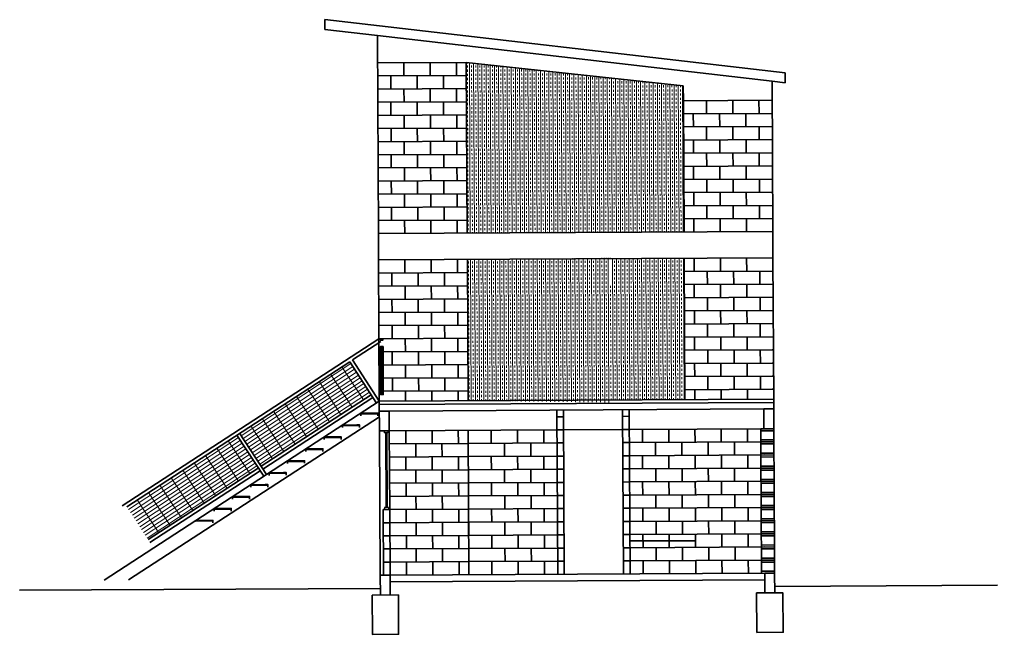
# Model space of a CAD drawing. Header units: inches. Extents: x 18.4 to 63.1, y 4.2 to 49.5.
# Drawn here: x 48.2 to 63.07, y 17.76 to 27.13 of the extents above; entities that cross this region are included whole.
import ezdxf

# ---------------------------------------------------------------- set-up
doc = ezdxf.new("R2010")
doc.units = ezdxf.units.IN
doc.header["$MEASUREMENT"] = 0
for name, color, linetype, lineweight in [('A-ANNO-NOTE', 7, 'Continuous', 35), ('A-ELEV-MBE1', 7, 'Continuous', 35), ('A-ELEV-PATT', 8, 'Continuous', 18), ('A-GLAZ-FULL', 4, 'Continuous', 25), ('A-SECT-MCUT', 7, 'Continuous', 35)]:
    doc.layers.add(name, color=color, linetype=linetype, lineweight=lineweight)
doc.styles.add('E-ROMANS', font='romans.shx', dxfattribs={"width": 0.8})
doc.dimstyles.new('E-0200_TICK_12', dxfattribs={"dimscale": 0.001, "dimtxt": 240, "dimasz": 240, "dimexe": 120, "dimexo": 80, "dimgap": 120, "dimtad": 0, "dimzin": 0, "dimdsep": 46, "dimtxsty": 'E-ROMANS', "dimblk": 'OBLIQUE', "dimcen": 120, "dimclrd": 256, "dimclre": 256, "dimclrt": 256, "dimadec": 0, "dimazin": 0, "dimtfac": 1, "dimtmove": 1, "dimatfit": 3, "dimldrblk": 'OPEN90', "dimfxl": 1, "dimtfill": 1, "dimtolj": 1, "dimtzin": 0, "dimlwd": -1, "dimarcsym": 0})

# ---------------------------------------------------------------- blocks, each defined once
blk = doc.blocks.new('_Oblique')
at = {"color": 0, "linetype": 'ByBlock', "lineweight": -2}
blk.add_line((-0.5, -0.5), (0.5, 0.5), dxfattribs=at)

msp = doc.modelspace()

# ---------------------------------------------------------------- hatches: boundary and pattern name
at = {"layer": 'A-ELEV-PATT'}
h = msp.add_hatch(dxfattribs=at)
h.set_pattern_fill('TRANS', color=256, scale=0.01, angle=0.3032, style=0)
h.set_pattern_definition([(90.303195, (353.488424, -32.47858), (-0.063499111, -0.000336024), []), (90.303195, (353.456675, -32.47875), (-0.063499111, -0.000336024), [0.03175, -0.03175])])
h.paths.add_polyline_path([(58.295, 25.89), (58.294, 26.118), (54.992, 26.473), (55.005, 23.873), (58.305, 23.89)])
h.paths.add_polyline_path([(57.189, 23.497), (55.008, 23.473), (55.019, 21.323), (57.169, 21.297)])
h.paths.add_polyline_path([(58.307, 23.49), (57.157, 23.484), (57.169, 21.334), (58.319, 21.34)])
h = msp.add_hatch(dxfattribs=at)
h.set_pattern_fill('GRATE', color=256, scale=0.065, angle=123.3032, style=0)
h.set_pattern_definition([(213.303195, (353.488424, -32.47858), (0.02832855, -0.043120857), []), (303.303195, (353.48842, -32.47858), (0.17248343, 0.1133142), [])])
h.paths.add_polyline_path([(53.545, 21.414), (53.219, 21.916), (51.543, 20.827), (51.87, 20.325)])
h.paths.add_polyline_path([(51.502, 20.8), (49.826, 19.71), (50.153, 19.208), (51.828, 20.297)])

# ---------------------------------------------------------------- linework, layer by layer
at = {"layer": 'A-ELEV-MBE1'}
for p, q in [((53.655, 23.866), (53.639, 26.881)), ((54.042, 26.468), (54.043, 26.268)), ((54.442, 26.47), (54.443, 26.27)), ((54.842, 26.472), (54.843, 26.272)), ((54.992, 26.473), (55.005, 23.873)), ((58.294, 26.118), (54.992, 26.473)), ((53.843, 26.267), (53.844, 26.067)), ((54.243, 26.269), (54.244, 26.069)), ((54.643, 26.271), (54.644, 26.071)), ((59.643, 26.186), (59.655, 23.897)), ((54.044, 26.068), (54.045, 25.868)), ((54.444, 26.07), (54.445, 25.87)), ((54.844, 26.072), (54.845, 25.872)), ((58.295, 25.89), (58.294, 26.118)), ((58.295, 25.89), (58.305, 23.89)), ((58.645, 25.892), (58.646, 25.692)), ((59.045, 25.894), (59.046, 25.694)), ((59.445, 25.896), (59.446, 25.696)), ((53.845, 25.867), (53.846, 25.667)), ((54.245, 25.869), (54.246, 25.669)), ((54.645, 25.871), (54.646, 25.671)), ((54.046, 25.668), (54.047, 25.468)), ((54.446, 25.67), (54.447, 25.47)), ((54.846, 25.672), (54.847, 25.472)), ((58.446, 25.691), (58.447, 25.491)), ((58.846, 25.693), (58.847, 25.493)), ((59.246, 25.695), (59.247, 25.495)), ((53.847, 25.467), (53.848, 25.267)), ((54.247, 25.469), (54.248, 25.269)), ((54.647, 25.471), (54.648, 25.271)), ((58.647, 25.492), (58.648, 25.292)), ((59.047, 25.494), (59.048, 25.294)), ((59.447, 25.496), (59.448, 25.296)), ((58.448, 25.291), (58.449, 25.091)), ((58.848, 25.293), (58.849, 25.093)), ((59.248, 25.295), (59.249, 25.095)), ((54.048, 25.268), (54.049, 25.068)), ((54.448, 25.27), (54.449, 25.07)), ((54.848, 25.272), (54.849, 25.072)), ((53.849, 25.067), (53.85, 24.867)), ((54.249, 25.069), (54.25, 24.869)), ((54.649, 25.071), (54.65, 24.871)), ((58.649, 25.092), (58.65, 24.892)), ((59.049, 25.094), (59.05, 24.894)), ((59.449, 25.096), (59.45, 24.896)), ((54.05, 24.868), (54.051, 24.668)), ((54.45, 24.87), (54.451, 24.67)), ((54.85, 24.872), (54.851, 24.672)), ((58.45, 24.891), (58.451, 24.691)), ((58.85, 24.893), (58.851, 24.693)), ((59.25, 24.895), (59.251, 24.695)), ((59.451, 24.696), (59.452, 24.496)), ((53.851, 24.667), (53.852, 24.467)), ((54.251, 24.669), (54.252, 24.469)), ((54.651, 24.671), (54.652, 24.471)), ((58.651, 24.692), (58.652, 24.492)), ((59.051, 24.694), (59.052, 24.494)), ((54.052, 24.468), (54.053, 24.268)), ((54.452, 24.47), (54.453, 24.27)), ((54.852, 24.472), (54.853, 24.272)), ((58.452, 24.491), (58.453, 24.291)), ((58.852, 24.493), (58.853, 24.293)), ((59.252, 24.495), (59.253, 24.295)), ((53.853, 24.267), (53.854, 24.067)), ((54.253, 24.269), (54.254, 24.069)), ((54.653, 24.271), (54.654, 24.071)), ((58.653, 24.292), (58.654, 24.092)), ((59.053, 24.294), (59.054, 24.094)), ((59.453, 24.296), (59.454, 24.096)), ((54.054, 24.068), (54.055, 23.868)), ((54.454, 24.07), (54.455, 23.87)), ((54.854, 24.072), (54.855, 23.872)), ((58.454, 24.091), (58.455, 23.891)), ((58.854, 24.093), (58.855, 23.893)), ((59.254, 24.095), (59.255, 23.895)), ((59.655, 23.897), (53.655, 23.866)), ((53.655, 23.866), (53.658, 23.466)), ((59.655, 23.897), (59.657, 23.497)), ((53.658, 23.466), (59.657, 23.497)), ((53.658, 23.466), (53.669, 21.316)), ((54.058, 23.468), (54.059, 23.268)), ((54.458, 23.47), (54.459, 23.27)), ((54.858, 23.472), (54.859, 23.272)), ((55.008, 23.473), (55.019, 21.323)), ((55.008, 23.473), (55.019, 21.323)), ((58.307, 23.49), (58.319, 21.34)), ((58.457, 23.491), (58.459, 23.291)), ((58.857, 23.493), (58.859, 23.293)), ((59.257, 23.495), (59.259, 23.295)), ((59.669, 21.347), (59.657, 23.497)), ((53.859, 23.267), (53.86, 23.067)), ((54.259, 23.269), (54.26, 23.069)), ((54.659, 23.271), (54.66, 23.071)), ((58.659, 23.292), (58.66, 23.092)), ((59.059, 23.294), (59.06, 23.094)), ((59.459, 23.296), (59.46, 23.096)), ((54.06, 23.068), (54.061, 22.868)), ((54.46, 23.07), (54.461, 22.87)), ((54.86, 23.072), (54.861, 22.872)), ((58.46, 23.091), (58.461, 22.891)), ((58.86, 23.093), (58.861, 22.893)), ((59.26, 23.095), (59.261, 22.895)), ((53.861, 22.867), (53.862, 22.667)), ((54.261, 22.869), (54.262, 22.669)), ((54.661, 22.871), (54.662, 22.671)), ((58.661, 22.892), (58.662, 22.692)), ((59.061, 22.894), (59.062, 22.694)), ((59.461, 22.896), (59.462, 22.696)), ((54.062, 22.668), (54.063, 22.468)), ((54.462, 22.67), (54.463, 22.47)), ((54.862, 22.672), (54.863, 22.472)), ((58.462, 22.691), (58.463, 22.491)), ((58.862, 22.693), (58.863, 22.493)), ((59.262, 22.695), (59.263, 22.495)), ((53.863, 22.467), (53.864, 22.267)), ((54.263, 22.469), (54.264, 22.269)), ((54.663, 22.471), (54.664, 22.271)), ((58.663, 22.492), (58.664, 22.292)), ((59.063, 22.494), (59.064, 22.294)), ((59.463, 22.496), (59.464, 22.296)), ((53.664, 22.266), (49.757, 19.725)), ((53.691, 22.224), (53.26, 21.944)), ((54.064, 22.268), (54.065, 22.068)), ((54.464, 22.27), (54.465, 22.07)), ((54.864, 22.272), (54.865, 22.072)), ((58.464, 22.291), (58.465, 22.091)), ((58.864, 22.293), (58.865, 22.093)), ((59.264, 22.295), (59.265, 22.095)), ((53.865, 22.067), (53.866, 21.867)), ((54.265, 22.069), (54.266, 21.869)), ((54.665, 22.071), (54.666, 21.871)), ((58.665, 22.092), (58.666, 21.892)), ((59.065, 22.094), (59.066, 21.894)), ((59.465, 22.096), (59.466, 21.896)), ((53.219, 21.916), (49.826, 19.71)), ((54.466, 21.87), (54.467, 21.67)), ((54.866, 21.872), (54.867, 21.672)), ((58.466, 21.891), (58.467, 21.691)), ((58.866, 21.893), (58.867, 21.693)), ((59.266, 21.895), (59.267, 21.695)), ((54.066, 21.868), (54.067, 21.668)), ((53.867, 21.667), (53.868, 21.467)), ((54.267, 21.669), (54.268, 21.469)), ((54.667, 21.671), (54.668, 21.471)), ((58.667, 21.692), (58.668, 21.492)), ((59.067, 21.694), (59.068, 21.494)), ((59.467, 21.696), (59.468, 21.496)), ((54.068, 21.468), (54.069, 21.318)), ((54.468, 21.47), (54.469, 21.32)), ((54.868, 21.472), (54.869, 21.322)), ((58.468, 21.491), (58.469, 21.341)), ((58.868, 21.493), (58.869, 21.343)), ((59.268, 21.495), (59.269, 21.345)), ((53.669, 21.316), (49.483, 18.593)), ((53.545, 21.414), (51.87, 20.325)), ((53.572, 21.372), (51.897, 20.283)), ((53.669, 21.266), (53.669, 21.316)), ((59.669, 21.347), (59.669, 21.297)), ((53.39, 21.124), (53.648, 21.125)), ((53.43, 21.134), (53.608, 21.135)), ((53.67, 21.078), (49.853, 18.595)), ((53.111, 20.943), (53.369, 20.944)), ((53.151, 20.953), (53.329, 20.954)), ((53.671, 20.866), (53.683, 18.666)), ((53.821, 20.866), (56.371, 20.88)), ((54.071, 20.868), (54.072, 20.668)), ((54.471, 20.87), (54.472, 20.67)), ((54.871, 20.872), (54.872, 20.672)), ((55.371, 20.875), (55.372, 20.675)), ((55.771, 20.877), (55.772, 20.677)), ((56.171, 20.879), (56.172, 20.679)), ((56.471, 20.88), (59.521, 20.897)), ((57.671, 20.887), (57.672, 20.687)), ((58.071, 20.889), (58.072, 20.689)), ((58.471, 20.891), (58.472, 20.691)), ((58.871, 20.893), (58.872, 20.693)), ((59.271, 20.895), (59.272, 20.695)), ((59.471, 20.866), (59.472, 20.726)), ((59.671, 20.867), (59.672, 20.727)), ((52.832, 20.761), (53.09, 20.763)), ((52.872, 20.771), (53.05, 20.772)), ((55.022, 20.673), (56.372, 20.68)), ((57.872, 20.688), (57.873, 20.488)), ((58.272, 20.69), (58.273, 20.49)), ((58.672, 20.692), (58.673, 20.492)), ((59.072, 20.694), (59.073, 20.494)), ((52.553, 20.58), (52.811, 20.581)), ((52.593, 20.59), (52.771, 20.591)), ((54.222, 20.669), (54.223, 20.469)), ((54.622, 20.671), (54.623, 20.471)), ((55.022, 20.673), (55.023, 20.473)), ((55.572, 20.676), (55.573, 20.476)), ((55.972, 20.678), (55.973, 20.478)), ((59.472, 20.666), (59.473, 20.526)), ((59.672, 20.667), (59.673, 20.527)), ((52.274, 20.398), (52.532, 20.4)), ((52.314, 20.408), (52.492, 20.409)), ((54.073, 20.468), (54.074, 20.268)), ((54.473, 20.47), (54.474, 20.27)), ((54.873, 20.472), (54.874, 20.272)), ((55.023, 20.473), (56.373, 20.48)), ((55.373, 20.475), (55.374, 20.275)), ((55.773, 20.477), (55.774, 20.277)), ((56.173, 20.479), (56.174, 20.279)), ((57.673, 20.487), (57.674, 20.287)), ((58.073, 20.489), (58.074, 20.289)), ((58.473, 20.491), (58.474, 20.291)), ((58.873, 20.493), (58.874, 20.293)), ((59.273, 20.495), (59.274, 20.295)), ((59.473, 20.466), (59.474, 20.326)), ((59.673, 20.467), (59.674, 20.327)), ((51.828, 20.297), (50.153, 19.208)), ((51.855, 20.255), (50.18, 19.166)), ((54.224, 20.269), (54.226, 20.069)), ((54.624, 20.271), (54.626, 20.071)), ((55.024, 20.273), (56.374, 20.28)), ((55.024, 20.273), (55.025, 20.073)), ((55.574, 20.276), (55.575, 20.076)), ((55.974, 20.278), (55.975, 20.078)), ((57.874, 20.288), (57.875, 20.088)), ((58.274, 20.29), (58.275, 20.09)), ((58.674, 20.292), (58.675, 20.092)), ((59.074, 20.294), (59.075, 20.094)), ((59.475, 20.266), (59.475, 20.126)), ((59.675, 20.267), (59.675, 20.127)), ((51.995, 20.217), (52.253, 20.218)), ((52.035, 20.227), (52.213, 20.228)), ((57.675, 20.087), (57.677, 19.887)), ((58.075, 20.089), (58.077, 19.889)), ((58.475, 20.091), (58.477, 19.891)), ((58.875, 20.093), (58.877, 19.893)), ((59.275, 20.095), (59.276, 19.895)), ((51.716, 20.035), (51.974, 20.037)), ((51.756, 20.045), (51.934, 20.046)), ((54.076, 20.068), (54.077, 19.868)), ((54.476, 20.07), (54.477, 19.87)), ((54.876, 20.072), (54.877, 19.872)), ((55.025, 20.073), (56.375, 20.08)), ((55.375, 20.075), (55.377, 19.875)), ((55.775, 20.077), (55.777, 19.877)), ((56.175, 20.079), (56.177, 19.879)), ((59.476, 20.066), (59.476, 19.926)), ((59.676, 20.067), (59.676, 19.927)), ((51.437, 19.854), (51.695, 19.855)), ((51.477, 19.864), (51.655, 19.865)), ((54.227, 19.869), (54.228, 19.669)), ((54.627, 19.871), (54.628, 19.671)), ((55.027, 19.873), (56.377, 19.88)), ((55.027, 19.873), (55.028, 19.673)), ((55.577, 19.876), (55.578, 19.676)), ((55.977, 19.878), (55.978, 19.678)), ((57.877, 19.888), (57.878, 19.688)), ((58.277, 19.89), (58.278, 19.69)), ((58.677, 19.892), (58.678, 19.692)), ((59.077, 19.894), (59.078, 19.694)), ((59.477, 19.866), (59.477, 19.726)), ((59.677, 19.867), (59.677, 19.727)), ((51.158, 19.672), (51.416, 19.674)), ((51.198, 19.682), (51.376, 19.683)), ((54.078, 19.668), (54.079, 19.468)), ((54.478, 19.67), (54.479, 19.47)), ((54.878, 19.672), (54.879, 19.472)), ((55.028, 19.673), (56.378, 19.68)), ((55.378, 19.675), (55.379, 19.475)), ((55.778, 19.677), (55.779, 19.477)), ((56.178, 19.679), (56.179, 19.479)), ((57.678, 19.687), (57.679, 19.487)), ((58.078, 19.689), (58.079, 19.489)), ((58.478, 19.691), (58.479, 19.491)), ((58.878, 19.693), (58.879, 19.493)), ((59.278, 19.695), (59.279, 19.495)), ((59.478, 19.666), (59.478, 19.526)), ((59.678, 19.667), (59.678, 19.527)), ((50.879, 19.491), (51.137, 19.492)), ((50.918, 19.501), (51.097, 19.502)), ((58.279, 19.49), (58.28, 19.29)), ((58.679, 19.492), (58.68, 19.292)), ((59.079, 19.494), (59.08, 19.294)), ((54.229, 19.469), (54.23, 19.269)), ((54.629, 19.471), (54.63, 19.271)), ((55.029, 19.473), (56.379, 19.48)), ((55.029, 19.473), (55.03, 19.273)), ((55.579, 19.476), (55.58, 19.276)), ((55.979, 19.478), (55.98, 19.278)), ((57.879, 19.488), (57.88, 19.288)), ((59.479, 19.466), (59.48, 19.326)), ((59.679, 19.467), (59.68, 19.327)), ((54.08, 19.268), (54.081, 19.068)), ((54.48, 19.27), (54.481, 19.07)), ((54.88, 19.272), (54.881, 19.072)), ((55.03, 19.273), (56.38, 19.28)), ((55.38, 19.275), (55.381, 19.075)), ((55.78, 19.277), (55.781, 19.077)), ((56.18, 19.279), (56.181, 19.079)), ((57.68, 19.287), (57.681, 19.087)), ((58.08, 19.289), (58.081, 19.089)), ((58.48, 19.291), (58.481, 19.091)), ((58.88, 19.293), (58.881, 19.093)), ((59.28, 19.295), (59.281, 19.095)), ((59.48, 19.266), (59.481, 19.126)), ((59.68, 19.267), (59.681, 19.127)), ((54.231, 19.069), (54.232, 18.869)), ((54.631, 19.071), (54.632, 18.871)), ((55.031, 19.073), (56.381, 19.08)), ((55.031, 19.073), (55.032, 18.873)), ((55.581, 19.076), (55.582, 18.876)), ((55.981, 19.078), (55.982, 18.878)), ((57.881, 19.088), (57.882, 18.888)), ((58.281, 19.09), (58.282, 18.89)), ((58.681, 19.092), (58.682, 18.892)), ((59.081, 19.094), (59.082, 18.894)), ((59.481, 19.066), (59.482, 18.926)), ((59.681, 19.067), (59.682, 18.927)), ((59.282, 18.895), (59.283, 18.695)), ((54.082, 18.868), (54.083, 18.668)), ((54.482, 18.87), (54.483, 18.67)), ((54.882, 18.872), (54.883, 18.672)), ((55.032, 18.873), (56.382, 18.88)), ((55.382, 18.875), (55.383, 18.675)), ((55.782, 18.877), (55.783, 18.677)), ((56.182, 18.879), (56.183, 18.679)), ((57.682, 18.887), (57.683, 18.687)), ((58.082, 18.889), (58.083, 18.689)), ((58.482, 18.891), (58.483, 18.691)), ((58.882, 18.893), (58.883, 18.693)), ((59.482, 18.866), (59.483, 18.726)), ((59.682, 18.867), (59.683, 18.727))]:
    msp.add_line(p, q, dxfattribs=at)
for points in [[(54.992, 26.473), (53.642, 26.466)], [(54.993, 26.273), (53.643, 26.266)], [(54.994, 26.073), (53.644, 26.066)], [(58.295, 25.89), (59.645, 25.897)], [(54.995, 25.873), (53.645, 25.866)], [(54.996, 25.673), (53.646, 25.666)], [(58.296, 25.69), (59.646, 25.697)], [(54.997, 25.473), (53.647, 25.466)], [(58.297, 25.49), (59.647, 25.497)], [(58.298, 25.29), (59.648, 25.297)], [(54.998, 25.273), (53.648, 25.266)], [(54.999, 25.073), (53.649, 25.066)], [(58.299, 25.09), (59.649, 25.097)], [(55, 24.873), (53.65, 24.866)], [(58.3, 24.89), (59.65, 24.897)], [(58.301, 24.69), (59.651, 24.697)], [(55.001, 24.673), (53.651, 24.666)], [(55.002, 24.473), (53.652, 24.466)], [(58.302, 24.49), (59.652, 24.497)], [(55.003, 24.273), (53.653, 24.266)], [(58.303, 24.29), (59.653, 24.297)], [(55.004, 24.073), (53.654, 24.066)], [(58.304, 24.09), (59.654, 24.097)], [(55.009, 23.273), (53.659, 23.266)], [(58.309, 23.29), (59.659, 23.297)], [(55.01, 23.073), (53.66, 23.066)], [(58.31, 23.09), (59.66, 23.097)], [(55.011, 22.873), (53.661, 22.866)], [(58.311, 22.89), (59.661, 22.897)], [(55.012, 22.673), (53.662, 22.666)], [(58.312, 22.69), (59.662, 22.697)], [(55.013, 22.473), (53.663, 22.466)], [(58.313, 22.49), (59.663, 22.497)], [(55.014, 22.273), (53.664, 22.266)], [(58.314, 22.29), (59.664, 22.297)], [(53.685, 22.066), (53.665, 22.066)], [(53.685, 22.126), (53.688, 21.436)], [(53.725, 22.126), (53.728, 21.436)], [(55.015, 22.073), (53.725, 22.066)], [(58.315, 22.09), (59.665, 22.097)], [(59.645, 22.097), (59.665, 22.097)], [(53.627, 21.288), (53.219, 21.916)], [(53.669, 21.316), (53.26, 21.944)], [(55.016, 21.873), (53.726, 21.866)], [(58.316, 21.89), (59.666, 21.897)], [(59.646, 21.897), (59.666, 21.897)], [(53.686, 21.866), (53.666, 21.866)], [(53.687, 21.666), (53.667, 21.666)], [(55.017, 21.673), (53.727, 21.666)], [(58.317, 21.69), (59.667, 21.697)], [(59.647, 21.697), (59.667, 21.697)], [(53.688, 21.466), (53.668, 21.466)], [(55.018, 21.473), (53.728, 21.466)], [(58.318, 21.49), (59.668, 21.497)], [(59.648, 21.497), (59.668, 21.497)], [(59.669, 21.347), (53.669, 21.316)], [(53.828, 19.666), (53.821, 20.866)], [(55.033, 18.673), (55.021, 20.873)], [(51.502, 20.8), (51.91, 20.172)], [(51.543, 20.827), (51.952, 20.199)], [(57.472, 20.686), (59.522, 20.697)], [(55.022, 20.673), (53.822, 20.666)], [(55.023, 20.473), (53.823, 20.466)], [(57.473, 20.486), (59.523, 20.497)], [(55.024, 20.273), (53.824, 20.266)], [(57.474, 20.286), (59.524, 20.297)], [(57.475, 20.086), (59.525, 20.097)], [(55.025, 20.073), (53.826, 20.066)], [(55.027, 19.873), (53.827, 19.866)], [(57.477, 19.886), (59.526, 19.897)], [(55.028, 19.673), (53.828, 19.666)], [(57.478, 19.686), (59.528, 19.697)], [(57.479, 19.486), (59.529, 19.497)], [(55.029, 19.473), (53.829, 19.466)], [(55.03, 19.273), (53.83, 19.266)], [(57.48, 19.286), (59.53, 19.297)], [(55.031, 19.073), (53.831, 19.066)], [(57.481, 19.086), (59.531, 19.097)], [(57.482, 18.886), (59.482, 18.896)], [(55.032, 18.873), (53.832, 18.866)]]:
    msp.add_lwpolyline(points, dxfattribs=at)
at = {"layer": 'A-GLAZ-FULL'}
for p, q in [((53.741, 20.866), (53.741, 20.836)), ((53.801, 20.836), (53.741, 20.836)), ((53.761, 20.836), (53.767, 19.696)), ((53.771, 20.836), (53.777, 19.696)), ((53.781, 20.836), (53.787, 19.696)), ((53.801, 20.866), (53.801, 20.836)), ((53.807, 19.696), (53.747, 19.696)), ((53.747, 19.696), (53.748, 19.666)), ((53.807, 19.696), (53.808, 19.666))]:
    msp.add_line(p, q, dxfattribs=at)
at = {"layer": 'A-SECT-MCUT'}
for p, q in [((52.839, 26.974), (52.838, 27.125)), ((59.843, 26.316), (59.843, 26.163)), ((59.669, 21.297), (53.669, 21.266)), ((59.67, 21.197), (59.669, 21.297)), ((53.669, 21.266), (53.671, 20.866)), ((53.82, 21.166), (53.67, 21.166)), ((59.52, 21.197), (53.82, 21.166)), ((53.821, 20.866), (53.82, 21.166)), ((56.37, 21.18), (56.383, 18.68)), ((56.47, 21.18), (56.483, 18.68)), ((57.37, 21.185), (57.383, 18.685)), ((57.47, 21.186), (57.483, 18.686)), ((59.521, 20.897), (59.52, 21.197)), ((59.52, 21.197), (59.67, 21.197)), ((59.67, 21.197), (59.671, 20.897)), ((56.37, 21.08), (56.47, 21.08)), ((57.37, 21.085), (57.47, 21.086)), ((53.821, 20.866), (53.671, 20.866)), ((56.371, 20.88), (56.471, 20.88)), ((57.371, 20.885), (57.471, 20.886)), ((59.521, 20.897), (59.471, 20.896)), ((59.471, 20.896), (59.471, 20.866)), ((59.671, 20.867), (59.471, 20.866)), ((59.671, 20.897), (59.521, 20.897)), ((59.671, 20.867), (59.671, 20.897)), ((56.372, 20.68), (56.472, 20.68)), ((57.372, 20.685), (57.472, 20.686)), ((59.472, 20.726), (59.672, 20.727)), ((59.472, 20.726), (59.472, 20.696)), ((59.672, 20.697), (59.472, 20.696)), ((59.472, 20.696), (59.472, 20.666)), ((59.672, 20.697), (59.672, 20.727)), ((59.672, 20.667), (59.672, 20.697)), ((59.672, 20.667), (59.472, 20.666)), ((56.373, 20.48), (56.473, 20.48)), ((57.373, 20.485), (57.473, 20.486)), ((59.473, 20.526), (59.673, 20.527)), ((59.473, 20.526), (59.473, 20.496)), ((59.673, 20.497), (59.473, 20.496)), ((59.473, 20.496), (59.473, 20.466)), ((59.673, 20.467), (59.473, 20.466)), ((59.673, 20.497), (59.673, 20.527)), ((59.673, 20.467), (59.673, 20.497)), ((56.374, 20.28), (56.474, 20.28)), ((57.374, 20.285), (57.474, 20.286)), ((59.474, 20.326), (59.674, 20.327)), ((59.474, 20.326), (59.474, 20.296)), ((59.674, 20.297), (59.474, 20.296)), ((59.474, 20.296), (59.475, 20.266)), ((59.675, 20.267), (59.475, 20.266)), ((59.674, 20.297), (59.674, 20.327)), ((59.675, 20.267), (59.674, 20.297)), ((57.375, 20.085), (57.475, 20.086)), ((59.475, 20.126), (59.675, 20.127)), ((59.475, 20.126), (59.475, 20.096)), ((59.675, 20.097), (59.475, 20.096)), ((59.475, 20.096), (59.476, 20.066)), ((59.675, 20.097), (59.675, 20.127)), ((59.676, 20.067), (59.675, 20.097)), ((56.375, 20.08), (56.475, 20.08)), ((59.676, 20.067), (59.476, 20.066)), ((56.377, 19.88), (56.477, 19.88)), ((57.377, 19.885), (57.477, 19.886)), ((59.476, 19.926), (59.676, 19.927)), ((59.476, 19.926), (59.476, 19.896)), ((59.676, 19.897), (59.476, 19.896)), ((59.476, 19.896), (59.477, 19.866)), ((59.677, 19.867), (59.477, 19.866)), ((59.676, 19.897), (59.676, 19.927)), ((59.677, 19.867), (59.676, 19.897)), ((56.378, 19.68), (56.478, 19.68)), ((57.378, 19.685), (57.478, 19.686)), ((59.477, 19.726), (59.677, 19.727)), ((59.477, 19.726), (59.478, 19.696)), ((59.678, 19.697), (59.478, 19.696)), ((59.478, 19.696), (59.478, 19.666)), ((59.678, 19.667), (59.478, 19.666)), ((59.678, 19.697), (59.677, 19.727)), ((59.678, 19.667), (59.678, 19.697)), ((59.478, 19.526), (59.678, 19.527)), ((59.478, 19.526), (59.479, 19.496)), ((59.679, 19.497), (59.479, 19.496)), ((59.479, 19.496), (59.479, 19.466)), ((59.679, 19.497), (59.678, 19.527)), ((59.679, 19.467), (59.679, 19.497)), ((53.829, 19.466), (53.729, 19.466)), ((56.379, 19.48), (56.479, 19.48)), ((57.379, 19.485), (57.479, 19.486)), ((59.679, 19.467), (59.479, 19.466)), ((53.83, 19.266), (53.73, 19.266)), ((56.38, 19.28), (56.48, 19.28)), ((57.38, 19.285), (57.48, 19.286)), ((59.48, 19.326), (59.68, 19.327)), ((59.48, 19.326), (59.48, 19.296)), ((59.68, 19.297), (59.48, 19.296)), ((59.48, 19.296), (59.48, 19.266)), ((59.68, 19.267), (59.48, 19.266)), ((59.68, 19.297), (59.68, 19.327)), ((59.68, 19.267), (59.68, 19.297)), ((53.831, 19.066), (53.731, 19.066)), ((56.381, 19.08), (56.481, 19.08)), ((57.381, 19.085), (57.481, 19.086)), ((59.481, 19.126), (59.681, 19.127)), ((59.481, 19.126), (59.481, 19.096)), ((59.681, 19.097), (59.481, 19.096)), ((59.481, 19.096), (59.481, 19.066)), ((59.681, 19.067), (59.481, 19.066)), ((59.681, 19.097), (59.681, 19.127)), ((59.681, 19.067), (59.681, 19.097)), ((59.482, 18.926), (59.682, 18.927)), ((59.482, 18.926), (59.482, 18.896)), ((59.682, 18.897), (59.482, 18.896)), ((59.482, 18.896), (59.482, 18.866)), ((59.682, 18.897), (59.682, 18.927)), ((59.682, 18.867), (59.682, 18.897)), ((53.832, 18.866), (53.732, 18.866)), ((56.382, 18.88), (56.482, 18.88)), ((57.382, 18.885), (57.482, 18.886)), ((59.682, 18.867), (59.482, 18.866)), ((53.685, 18.366), (53.683, 18.666)), ((53.683, 18.666), (53.833, 18.666)), ((53.833, 18.666), (59.533, 18.697)), ((53.833, 18.666), (53.835, 18.366)), ((53.833, 18.566), (59.533, 18.597)), ((59.483, 18.726), (59.683, 18.727)), ((59.483, 18.726), (59.483, 18.696)), ((59.534, 18.397), (59.533, 18.697)), ((59.533, 18.697), (59.683, 18.697)), ((59.683, 18.697), (59.683, 18.727)), ((59.683, 18.697), (59.684, 18.397))]:
    msp.add_line(p, q, dxfattribs=at)
for points in [[(59.843, 26.316), (52.838, 27.125)], [(53.639, 26.881), (52.839, 26.974)], [(59.643, 26.188), (53.639, 26.881)], [(59.843, 26.163), (59.643, 26.186)], [(53.724, 22.266), (53.684, 22.266), (53.684, 22.246), (53.724, 22.246), (53.724, 22.266)], [(53.725, 22.146), (53.685, 22.146), (53.685, 22.126), (53.725, 22.126), (53.725, 22.146)], [(53.708, 21.436), (53.705, 22.126)], [(53.728, 21.436), (53.688, 21.436), (53.688, 21.416), (53.728, 21.416), (53.728, 21.436)], [(53.39, 21.094), (53.39, 21.134), (53.43, 21.134)], [(53.648, 21.095), (53.648, 21.135), (53.608, 21.135)], [(53.111, 20.913), (53.111, 20.953), (53.151, 20.953)], [(53.369, 20.914), (53.369, 20.954), (53.329, 20.954)], [(52.832, 20.731), (52.832, 20.771), (52.872, 20.771)], [(53.09, 20.733), (53.09, 20.773), (53.05, 20.772)], [(52.553, 20.55), (52.553, 20.59), (52.593, 20.59)], [(52.811, 20.551), (52.811, 20.591), (52.771, 20.591)], [(52.274, 20.368), (52.274, 20.408), (52.314, 20.408)], [(52.532, 20.37), (52.532, 20.41), (52.492, 20.409)], [(51.995, 20.187), (51.995, 20.227), (52.035, 20.227)], [(52.253, 20.188), (52.253, 20.228), (52.213, 20.228)], [(51.716, 20.005), (51.716, 20.045), (51.756, 20.045)], [(51.974, 20.007), (51.974, 20.047), (51.934, 20.046)], [(51.437, 19.824), (51.437, 19.864), (51.477, 19.864)], [(51.695, 19.825), (51.695, 19.865), (51.655, 19.865)], [(51.158, 19.642), (51.158, 19.682), (51.198, 19.682)], [(51.416, 19.644), (51.416, 19.684), (51.376, 19.683)], [(53.833, 18.666), (53.828, 19.666), (53.728, 19.666), (53.733, 18.666)], [(51.137, 19.462), (51.137, 19.502), (51.097, 19.502)], [(48.196, 18.437), (53.684, 18.466)], [(63.073, 18.515), (59.684, 18.497)]]:
    msp.add_lwpolyline(points, dxfattribs=at)
for points in [[(53.56, 18.365), (53.96, 18.367), (53.963, 17.767), (53.563, 17.765)], [(59.409, 18.396), (59.809, 18.398), (59.813, 17.798), (59.413, 17.796)]]:
    msp.add_lwpolyline(points, close=True, dxfattribs=at)

# ---------------------------------------------------------------- leaders
at = {"layer": 'A-ANNO-NOTE'}
msp.add_leader([(57.48, 19.189), (57.775, 19.189), (57.896, 19.19)], dimstyle='E-0200_TICK_12', override={"dimasz": 0.2, "dimgap": 0.8, "dimtad": 0, "dimldrblk": 'Open90'}, dxfattribs=at)

doc.saveas('drawing.dxf')
